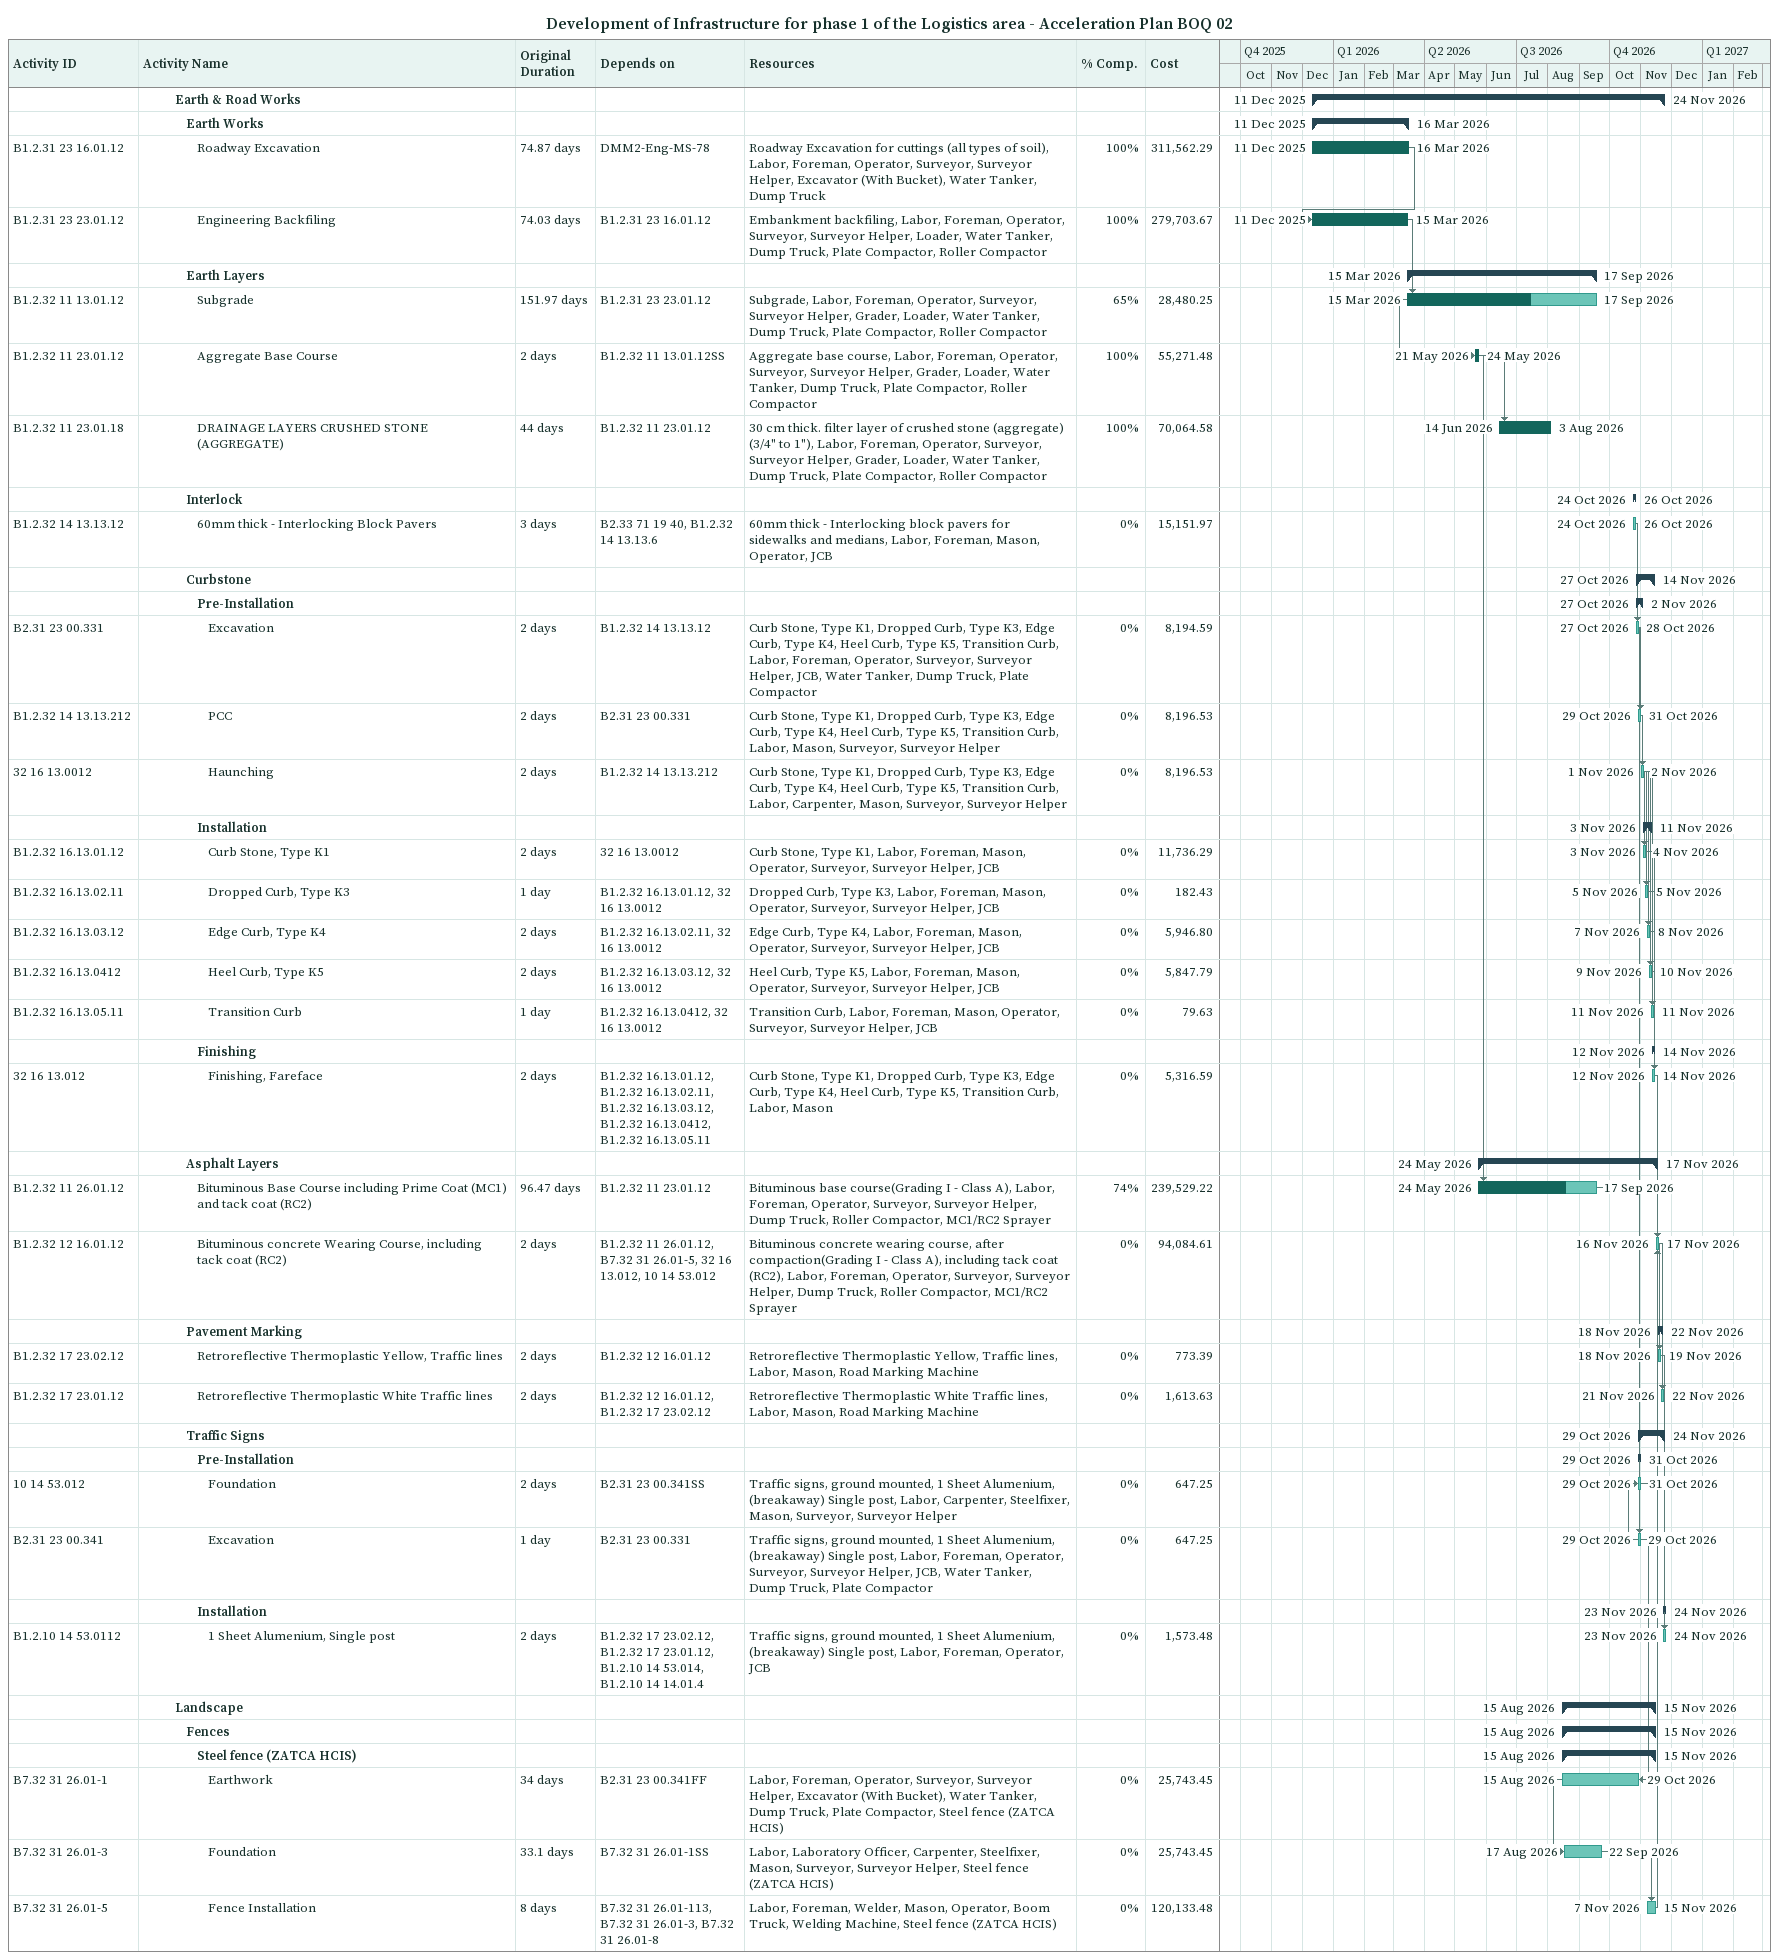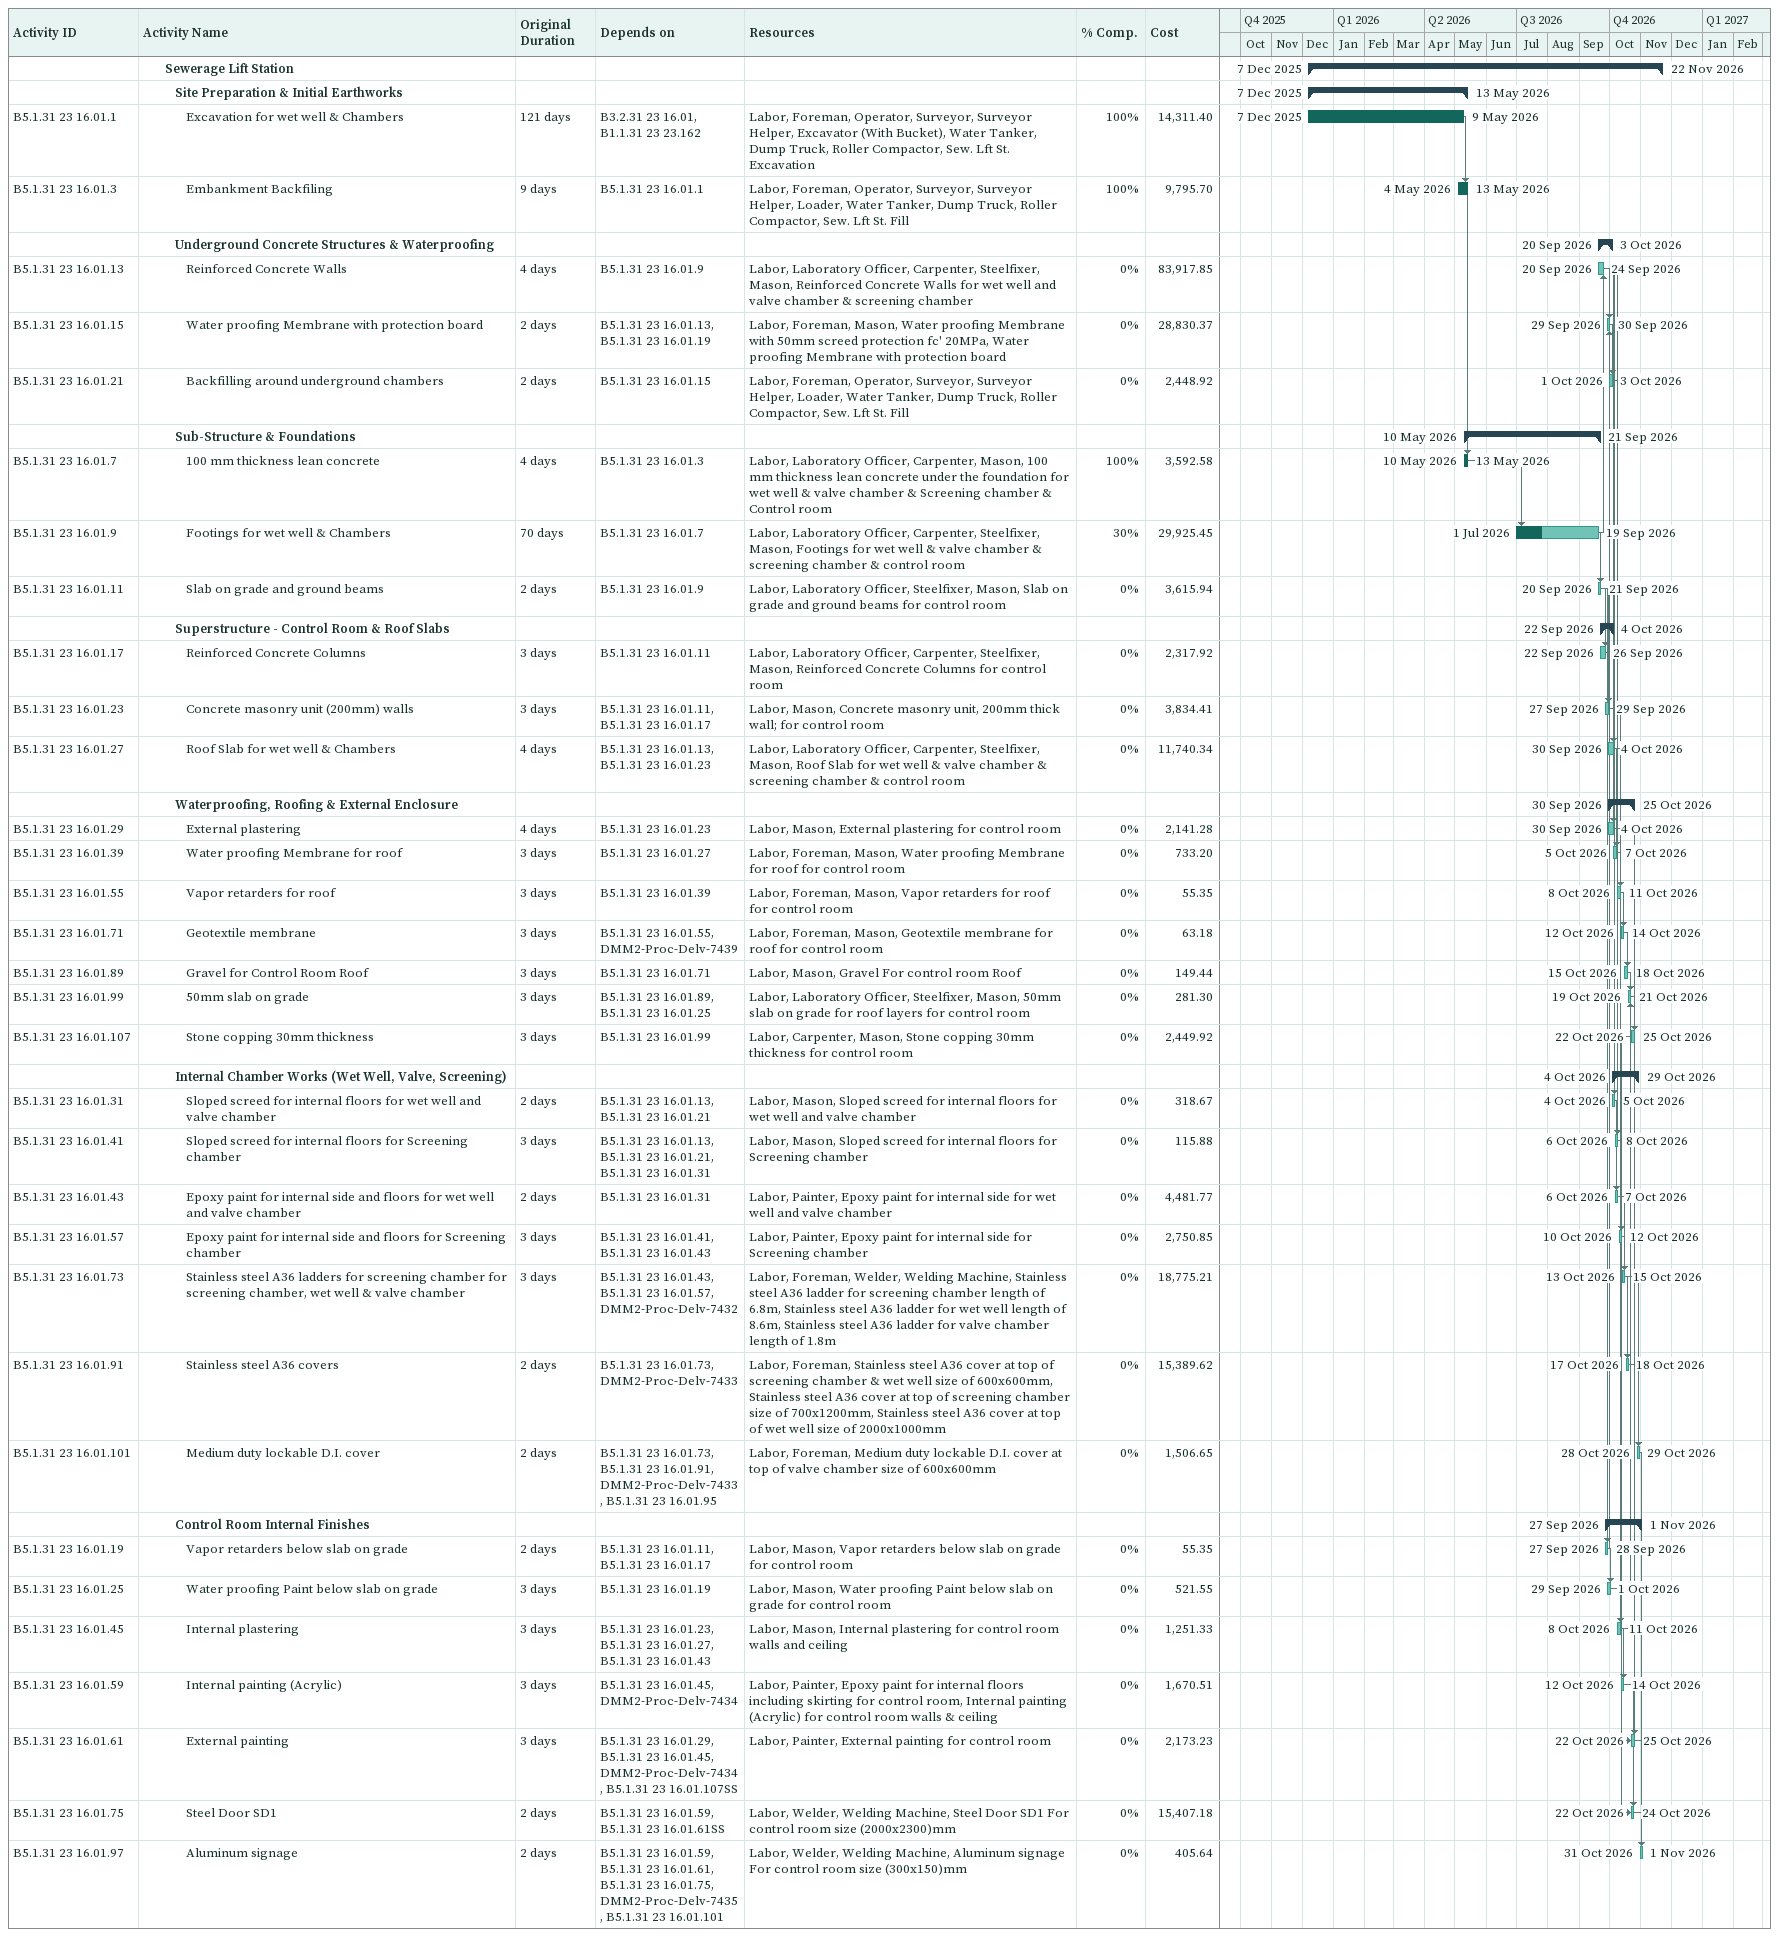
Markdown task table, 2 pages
Development of Infrastructure for phase 1 of the Logistics area - Acceleration Plan BOQ 02

| ID | Level | Task | Original duration | Start | Finish | Predecessors | Resources | % complete | Cost |
|---|---|---|---|---|---|---|---|---|---|
|  | 4 | **Earth & Road Works** |  | 2025-12-11 | 2026-11-24 |  |  |  |  |
|  | 5 | **Earth Works** |  | 2025-12-11 | 2026-03-16 |  |  |  |  |
| B1.2.31 23 16.01.12 | 6 | Roadway Excavation | 74.87d | 2025-12-11 | 2026-03-16 | DMM2-Eng-MS-78 | Roadway Excavation for cuttings (all types of soil), Labor, Foreman, Operator, Surveyor, Surveyor Helper, Excavator (With Bucket), Water Tanker, Dump Truck | 100 | 311562.29 |
| B1.2.31 23 23.01.12 | 6 | Engineering Backfiling | 74.03d | 2025-12-11 | 2026-03-15 | B1.2.31 23 16.01.12 | Embankment backfiling, Labor, Foreman, Operator, Surveyor, Surveyor Helper, Loader, Water Tanker, Dump Truck, Plate Compactor, Roller Compactor | 100 | 279703.67 |
|  | 5 | **Earth Layers** |  | 2026-03-15 | 2026-09-17 |  |  |  |  |
| B1.2.32 11 13.01.12 | 6 | Subgrade | 151.97d | 2026-03-15 | 2026-09-17 | B1.2.31 23 23.01.12 | Subgrade, Labor, Foreman, Operator, Surveyor, Surveyor Helper, Grader, Loader, Water Tanker, Dump Truck, Plate Compactor, Roller Compactor | 65 | 28480.25 |
| B1.2.32 11 23.01.12 | 6 | Aggregate Base Course | 2d | 2026-05-21 | 2026-05-24 | B1.2.32 11 13.01.12SS | Aggregate base course, Labor, Foreman, Operator, Surveyor, Surveyor Helper, Grader, Loader, Water Tanker, Dump Truck, Plate Compactor, Roller Compactor | 100 | 55271.48 |
| B1.2.32 11 23.01.18 | 6 | DRAINAGE LAYERS CRUSHED STONE (AGGREGATE) | 44d | 2026-06-14 | 2026-08-03 | B1.2.32 11 23.01.12 | 30 cm thick. filter layer of crushed stone (aggregate) (3/4" to 1"), Labor, Foreman, Operator, Surveyor, Surveyor Helper, Grader, Loader, Water Tanker, Dump Truck, Plate Compactor, Roller Compactor | 100 | 70064.58 |
|  | 5 | **Interlock** |  | 2026-10-24 | 2026-10-26 |  |  |  |  |
| B1.2.32 14 13.13.12 | 6 | 60mm thick - Interlocking Block Pavers | 3d | 2026-10-24 | 2026-10-26 | B2.33 71 19 40, B1.2.32 14 13.13.6 | 60mm thick - Interlocking block pavers for sidewalks and medians, Labor, Foreman, Mason, Operator, JCB | 0 | 15151.97 |
|  | 5 | **Curbstone** |  | 2026-10-27 | 2026-11-14 |  |  |  |  |
|  | 6 | **Pre-Installation** |  | 2026-10-27 | 2026-11-02 |  |  |  |  |
| B2.31 23 00.331 | 7 | Excavation | 2d | 2026-10-27 | 2026-10-28 | B1.2.32 14 13.13.12 | Curb Stone, Type K1, Dropped Curb, Type K3, Edge Curb, Type K4, Heel Curb, Type K5, Transition Curb, Labor, Foreman, Operator, Surveyor, Surveyor Helper, JCB, Water Tanker, Dump Truck, Plate Compactor | 0 | 8194.59 |
| B1.2.32 14 13.13.212 | 7 | PCC | 2d | 2026-10-29 | 2026-10-31 | B2.31 23 00.331 | Curb Stone, Type K1, Dropped Curb, Type K3, Edge Curb, Type K4, Heel Curb, Type K5, Transition Curb, Labor, Mason, Surveyor, Surveyor Helper | 0 | 8196.53 |
| 32 16 13.0012 | 7 | Haunching | 2d | 2026-11-01 | 2026-11-02 | B1.2.32 14 13.13.212 | Curb Stone, Type K1, Dropped Curb, Type K3, Edge Curb, Type K4, Heel Curb, Type K5, Transition Curb, Labor, Carpenter, Mason, Surveyor, Surveyor Helper | 0 | 8196.53 |
|  | 6 | **Installation** |  | 2026-11-03 | 2026-11-11 |  |  |  |  |
| B1.2.32 16.13.01.12 | 7 | Curb Stone, Type K1 | 2d | 2026-11-03 | 2026-11-04 | 32 16 13.0012 | Curb Stone, Type K1, Labor, Foreman, Mason, Operator, Surveyor, Surveyor Helper, JCB | 0 | 11736.29 |
| B1.2.32 16.13.02.11 | 7 | Dropped Curb, Type K3 | 1d | 2026-11-05 | 2026-11-05 | B1.2.32 16.13.01.12, 32 16 13.0012 | Dropped Curb, Type K3, Labor, Foreman, Mason, Operator, Surveyor, Surveyor Helper, JCB | 0 | 182.43 |
| B1.2.32 16.13.03.12 | 7 | Edge Curb, Type K4 | 2d | 2026-11-07 | 2026-11-08 | B1.2.32 16.13.02.11, 32 16 13.0012 | Edge Curb, Type K4, Labor, Foreman, Mason, Operator, Surveyor, Surveyor Helper, JCB | 0 | 5946.80 |
| B1.2.32 16.13.0412 | 7 | Heel Curb, Type K5 | 2d | 2026-11-09 | 2026-11-10 | B1.2.32 16.13.03.12, 32 16 13.0012 | Heel Curb, Type K5, Labor, Foreman, Mason, Operator, Surveyor, Surveyor Helper, JCB | 0 | 5847.79 |
| B1.2.32 16.13.05.11 | 7 | Transition Curb | 1d | 2026-11-11 | 2026-11-11 | B1.2.32 16.13.0412, 32 16 13.0012 | Transition Curb, Labor, Foreman, Mason, Operator, Surveyor, Surveyor Helper, JCB | 0 | 79.63 |
|  | 6 | **Finishing** |  | 2026-11-12 | 2026-11-14 |  |  |  |  |
| 32 16 13.012 | 7 | Finishing, Fareface | 2d | 2026-11-12 | 2026-11-14 | B1.2.32 16.13.01.12, B1.2.32 16.13.02.11, B1.2.32 16.13.03.12, B1.2.32 16.13.0412, B1.2.32 16.13.05.11 | Curb Stone, Type K1, Dropped Curb, Type K3, Edge Curb, Type K4, Heel Curb, Type K5, Transition Curb, Labor, Mason | 0 | 5316.59 |
|  | 5 | **Asphalt Layers** |  | 2026-05-24 | 2026-11-17 |  |  |  |  |
| B1.2.32 11 26.01.12 | 6 | Bituminous Base Course including Prime Coat (MC1) and tack coat (RC2) | 96.47d | 2026-05-24 | 2026-09-17 | B1.2.32 11 23.01.12 | Bituminous base course(Grading I - Class A), Labor, Foreman, Operator, Surveyor, Surveyor Helper, Dump Truck, Roller Compactor, MC1/RC2 Sprayer | 74 | 239529.22 |
| B1.2.32 12 16.01.12 | 6 | Bituminous concrete Wearing Course, including tack coat (RC2) | 2d | 2026-11-16 | 2026-11-17 | B1.2.32 11 26.01.12, B7.32 31 26.01-5, 32 16 13.012, 10 14 53.012 | Bituminous concrete wearing course, after compaction(Grading I - Class A), including tack coat (RC2), Labor, Foreman, Operator, Surveyor, Surveyor Helper, Dump Truck, Roller Compactor, MC1/RC2 Sprayer | 0 | 94084.61 |
|  | 5 | **Pavement Marking** |  | 2026-11-18 | 2026-11-22 |  |  |  |  |
| B1.2.32 17 23.02.12 | 6 | Retroreflective Thermoplastic Yellow, Traffic lines | 2d | 2026-11-18 | 2026-11-19 | B1.2.32 12 16.01.12 | Retroreflective Thermoplastic Yellow, Traffic lines, Labor, Mason, Road Marking Machine | 0 | 773.39 |
| B1.2.32 17 23.01.12 | 6 | Retroreflective Thermoplastic White Traffic lines | 2d | 2026-11-21 | 2026-11-22 | B1.2.32 12 16.01.12, B1.2.32 17 23.02.12 | Retroreflective Thermoplastic White Traffic lines, Labor, Mason, Road Marking Machine | 0 | 1613.63 |
|  | 5 | **Traffic Signs** |  | 2026-10-29 | 2026-11-24 |  |  |  |  |
|  | 6 | **Pre-Installation** |  | 2026-10-29 | 2026-10-31 |  |  |  |  |
| 10 14 53.012 | 7 | Foundation | 2d | 2026-10-29 | 2026-10-31 | B2.31 23 00.341SS | Traffic signs, ground mounted, 1 Sheet Alumenium, (breakaway) Single post, Labor, Carpenter, Steelfixer, Mason, Surveyor, Surveyor Helper | 0 | 647.25 |
| B2.31 23 00.341 | 7 | Excavation | 1d | 2026-10-29 | 2026-10-29 | B2.31 23 00.331 | Traffic signs, ground mounted, 1 Sheet Alumenium, (breakaway) Single post, Labor, Foreman, Operator, Surveyor, Surveyor Helper, JCB, Water Tanker, Dump Truck, Plate Compactor | 0 | 647.25 |
|  | 6 | **Installation** |  | 2026-11-23 | 2026-11-24 |  |  |  |  |
| B1.2.10 14 53.0112 | 7 | 1 Sheet Alumenium, Single post | 2d | 2026-11-23 | 2026-11-24 | B1.2.32 17 23.02.12, B1.2.32 17 23.01.12, B1.2.10 14 53.014, B1.2.10 14 14.01.4 | Traffic signs, ground mounted, 1 Sheet Alumenium, (breakaway) Single post, Labor, Foreman, Operator, JCB | 0 | 1573.48 |
|  | 4 | **Landscape** |  | 2026-08-15 | 2026-11-15 |  |  |  |  |
|  | 5 | **Fences** |  | 2026-08-15 | 2026-11-15 |  |  |  |  |
|  | 6 | **Steel fence (ZATCA HCIS)** |  | 2026-08-15 | 2026-11-15 |  |  |  |  |
| B7.32 31 26.01-1 | 7 | Earthwork | 34d | 2026-08-15 | 2026-10-29 | B2.31 23 00.341FF | Labor, Foreman, Operator, Surveyor, Surveyor Helper, Excavator (With Bucket), Water Tanker, Dump Truck, Plate Compactor, Steel fence (ZATCA HCIS) | 0 | 25743.45 |
| B7.32 31 26.01-3 | 7 | Foundation | 33.1d | 2026-08-17 | 2026-09-22 | B7.32 31 26.01-1SS | Labor, Laboratory Officer, Carpenter, Steelfixer, Mason, Surveyor, Surveyor Helper, Steel fence (ZATCA HCIS) | 0 | 25743.45 |
| B7.32 31 26.01-5 | 7 | Fence Installation | 8d | 2026-11-07 | 2026-11-15 | B7.32 31 26.01-113, B7.32 31 26.01-3, B7.32 31 26.01-8 | Labor, Foreman, Welder, Mason, Operator, Boom Truck, Welding Machine, Steel fence (ZATCA HCIS) | 0 | 120133.48 |
|  | 3 | **Sewerage Lift Station** |  | 2025-12-07 | 2026-11-22 |  |  |  |  |
|  | 4 | **Site Preparation & Initial Earthworks** |  | 2025-12-07 | 2026-05-13 |  |  |  |  |
| B5.1.31 23 16.01.1 | 5 | Excavation for wet well & Chambers | 121d | 2025-12-07 | 2026-05-09 | B3.2.31 23 16.01, B1.1.31 23 23.162 | Labor, Foreman, Operator, Surveyor, Surveyor Helper, Excavator (With Bucket), Water Tanker, Dump Truck, Roller Compactor, Sew. Lft St. Excavation | 100 | 14311.40 |
| B5.1.31 23 16.01.3 | 5 | Embankment Backfiling | 9d | 2026-05-04 | 2026-05-13 | B5.1.31 23 16.01.1 | Labor, Foreman, Operator, Surveyor, Surveyor Helper, Loader, Water Tanker, Dump Truck, Roller Compactor, Sew. Lft St. Fill | 100 | 9795.70 |
|  | 4 | **Underground Concrete Structures & Waterproofing** |  | 2026-09-20 | 2026-10-03 |  |  |  |  |
| B5.1.31 23 16.01.13 | 5 | Reinforced Concrete Walls | 4d | 2026-09-20 | 2026-09-24 | B5.1.31 23 16.01.9 | Labor, Laboratory Officer, Carpenter, Steelfixer, Mason, Reinforced Concrete Walls for wet well and valve chamber & screening chamber | 0 | 83917.85 |
| B5.1.31 23 16.01.15 | 5 | Water proofing Membrane with protection board | 2d | 2026-09-29 | 2026-09-30 | B5.1.31 23 16.01.13, B5.1.31 23 16.01.19 | Labor, Foreman, Mason, Water proofing Membrane with 50mm screed protection fc' 20MPa, Water proofing Membrane with protection board | 0 | 28830.37 |
| B5.1.31 23 16.01.21 | 5 | Backfilling around underground chambers | 2d | 2026-10-01 | 2026-10-03 | B5.1.31 23 16.01.15 | Labor, Foreman, Operator, Surveyor, Surveyor Helper, Loader, Water Tanker, Dump Truck, Roller Compactor, Sew. Lft St. Fill | 0 | 2448.92 |
|  | 4 | **Sub-Structure & Foundations** |  | 2026-05-10 | 2026-09-21 |  |  |  |  |
| B5.1.31 23 16.01.7 | 5 | 100 mm thickness lean concrete | 4d | 2026-05-10 | 2026-05-13 | B5.1.31 23 16.01.3 | Labor, Laboratory Officer, Carpenter, Mason, 100 mm thickness lean concrete under the foundation for wet well & valve chamber & Screening chamber & Control room | 100 | 3592.58 |
| B5.1.31 23 16.01.9 | 5 | Footings for wet well & Chambers | 70d | 2026-07-01 | 2026-09-19 | B5.1.31 23 16.01.7 | Labor, Laboratory Officer, Carpenter, Steelfixer, Mason, Footings for wet well & valve chamber & screening chamber & control room | 30 | 29925.45 |
| B5.1.31 23 16.01.11 | 5 | Slab on grade and ground beams | 2d | 2026-09-20 | 2026-09-21 | B5.1.31 23 16.01.9 | Labor, Laboratory Officer, Steelfixer, Mason, Slab on grade and ground beams for control room | 0 | 3615.94 |
|  | 4 | **Superstructure - Control Room & Roof Slabs** |  | 2026-09-22 | 2026-10-04 |  |  |  |  |
| B5.1.31 23 16.01.17 | 5 | Reinforced Concrete Columns | 3d | 2026-09-22 | 2026-09-26 | B5.1.31 23 16.01.11 | Labor, Laboratory Officer, Carpenter, Steelfixer, Mason, Reinforced Concrete Columns for control room | 0 | 2317.92 |
| B5.1.31 23 16.01.23 | 5 | Concrete masonry unit (200mm) walls | 3d | 2026-09-27 | 2026-09-29 | B5.1.31 23 16.01.11, B5.1.31 23 16.01.17 | Labor, Mason, Concrete masonry unit, 200mm thick wall; for control room | 0 | 3834.41 |
| B5.1.31 23 16.01.27 | 5 | Roof Slab for wet well & Chambers | 4d | 2026-09-30 | 2026-10-04 | B5.1.31 23 16.01.13, B5.1.31 23 16.01.23 | Labor, Laboratory Officer, Carpenter, Steelfixer, Mason, Roof Slab for wet well & valve chamber & screening chamber & control room | 0 | 11740.34 |
|  | 4 | **Waterproofing, Roofing & External Enclosure** |  | 2026-09-30 | 2026-10-25 |  |  |  |  |
| B5.1.31 23 16.01.29 | 5 | External plastering | 4d | 2026-09-30 | 2026-10-04 | B5.1.31 23 16.01.23 | Labor, Mason, External plastering for control room | 0 | 2141.28 |
| B5.1.31 23 16.01.39 | 5 | Water proofing Membrane for roof | 3d | 2026-10-05 | 2026-10-07 | B5.1.31 23 16.01.27 | Labor, Foreman, Mason, Water proofing Membrane for roof for control room | 0 | 733.20 |
| B5.1.31 23 16.01.55 | 5 | Vapor retarders for roof | 3d | 2026-10-08 | 2026-10-11 | B5.1.31 23 16.01.39 | Labor, Foreman, Mason, Vapor retarders for roof for control room | 0 | 55.35 |
| B5.1.31 23 16.01.71 | 5 | Geotextile membrane | 3d | 2026-10-12 | 2026-10-14 | B5.1.31 23 16.01.55, DMM2-Proc-Delv-7439 | Labor, Foreman, Mason, Geotextile membrane for roof for control room | 0 | 63.18 |
| B5.1.31 23 16.01.89 | 5 | Gravel for Control Room Roof | 3d | 2026-10-15 | 2026-10-18 | B5.1.31 23 16.01.71 | Labor, Mason, Gravel For control room Roof | 0 | 149.44 |
| B5.1.31 23 16.01.99 | 5 | 50mm slab on grade | 3d | 2026-10-19 | 2026-10-21 | B5.1.31 23 16.01.89, B5.1.31 23 16.01.25 | Labor, Laboratory Officer, Steelfixer, Mason, 50mm slab on grade for roof layers for control room | 0 | 281.30 |
| B5.1.31 23 16.01.107 | 5 | Stone copping 30mm thickness | 3d | 2026-10-22 | 2026-10-25 | B5.1.31 23 16.01.99 | Labor, Carpenter, Mason, Stone copping 30mm thickness for control room | 0 | 2449.92 |
|  | 4 | **Internal Chamber Works (Wet Well, Valve, Screening)** |  | 2026-10-04 | 2026-10-29 |  |  |  |  |
| B5.1.31 23 16.01.31 | 5 | Sloped screed for internal floors for wet well and valve chamber | 2d | 2026-10-04 | 2026-10-05 | B5.1.31 23 16.01.13, B5.1.31 23 16.01.21 | Labor, Mason, Sloped screed for internal floors for wet well and valve chamber | 0 | 318.67 |
| B5.1.31 23 16.01.41 | 5 | Sloped screed for internal floors for Screening chamber | 3d | 2026-10-06 | 2026-10-08 | B5.1.31 23 16.01.13, B5.1.31 23 16.01.21, B5.1.31 23 16.01.31 | Labor, Mason, Sloped screed for internal floors for Screening chamber | 0 | 115.88 |
| B5.1.31 23 16.01.43 | 5 | Epoxy paint for internal side and floors for wet well and valve chamber | 2d | 2026-10-06 | 2026-10-07 | B5.1.31 23 16.01.31 | Labor, Painter, Epoxy paint for internal side for wet well and valve chamber | 0 | 4481.77 |
| B5.1.31 23 16.01.57 | 5 | Epoxy paint for internal side and floors for Screening chamber | 3d | 2026-10-10 | 2026-10-12 | B5.1.31 23 16.01.41, B5.1.31 23 16.01.43 | Labor, Painter, Epoxy paint for internal side for Screening chamber | 0 | 2750.85 |
| B5.1.31 23 16.01.73 | 5 | Stainless steel A36 ladders for screening chamber for screening chamber, wet well & valve chamber | 3d | 2026-10-13 | 2026-10-15 | B5.1.31 23 16.01.43, B5.1.31 23 16.01.57, DMM2-Proc-Delv-7432 | Labor, Foreman, Welder, Welding Machine, Stainless steel A36 ladder for screening chamber length of 6.8m, Stainless steel A36 ladder for wet well length of 8.6m, Stainless steel A36 ladder for valve chamber length of 1.8m | 0 | 18775.21 |
| B5.1.31 23 16.01.91 | 5 | Stainless steel A36 covers | 2d | 2026-10-17 | 2026-10-18 | B5.1.31 23 16.01.73, DMM2-Proc-Delv-7433 | Labor, Foreman, Stainless steel A36 cover at top of screening chamber & wet well size of 600x600mm, Stainless steel A36 cover at top of screening chamber size of 700x1200mm, Stainless steel A36 cover at top of wet well size of 2000x1000mm | 0 | 15389.62 |
| B5.1.31 23 16.01.101 | 5 | Medium duty lockable D.I. cover | 2d | 2026-10-28 | 2026-10-29 | B5.1.31 23 16.01.73, B5.1.31 23 16.01.91, DMM2-Proc-Delv-7433, B5.1.31 23 16.01.95 | Labor, Foreman, Medium duty lockable D.I. cover at top of valve chamber size of 600x600mm | 0 | 1506.65 |
|  | 4 | **Control Room Internal Finishes** |  | 2026-09-27 | 2026-11-01 |  |  |  |  |
| B5.1.31 23 16.01.19 | 5 | Vapor retarders below slab on grade | 2d | 2026-09-27 | 2026-09-28 | B5.1.31 23 16.01.11, B5.1.31 23 16.01.17 | Labor, Mason, Vapor retarders below slab on grade for control room | 0 | 55.35 |
| B5.1.31 23 16.01.25 | 5 | Water proofing Paint below slab on grade | 3d | 2026-09-29 | 2026-10-01 | B5.1.31 23 16.01.19 | Labor, Mason, Water proofing Paint below slab on grade for control room | 0 | 521.55 |
| B5.1.31 23 16.01.45 | 5 | Internal plastering | 3d | 2026-10-08 | 2026-10-11 | B5.1.31 23 16.01.23, B5.1.31 23 16.01.27, B5.1.31 23 16.01.43 | Labor, Mason, Internal plastering for control room walls and ceiling | 0 | 1251.33 |
| B5.1.31 23 16.01.59 | 5 | Internal painting (Acrylic) | 3d | 2026-10-12 | 2026-10-14 | B5.1.31 23 16.01.45, DMM2-Proc-Delv-7434 | Labor, Painter, Epoxy paint for internal floors including skirting for control room, Internal painting (Acrylic) for control room walls & ceiling | 0 | 1670.51 |
| B5.1.31 23 16.01.61 | 5 | External painting | 3d | 2026-10-22 | 2026-10-25 | B5.1.31 23 16.01.29, B5.1.31 23 16.01.45, DMM2-Proc-Delv-7434, B5.1.31 23 16.01.107SS | Labor, Painter, External painting for control room | 0 | 2173.23 |
| B5.1.31 23 16.01.75 | 5 | Steel Door SD1 | 2d | 2026-10-22 | 2026-10-24 | B5.1.31 23 16.01.59, B5.1.31 23 16.01.61SS | Labor, Welder, Welding Machine, Steel Door SD1 For control room size (2000x2300)mm | 0 | 15407.18 |
| B5.1.31 23 16.01.97 | 5 | Aluminum signage | 2d | 2026-10-31 | 2026-11-01 | B5.1.31 23 16.01.59, B5.1.31 23 16.01.61, B5.1.31 23 16.01.75, DMM2-Proc-Delv-7435, B5.1.31 23 16.01.101 | Labor, Welder, Welding Machine, Aluminum signage For control room size (300x150)mm | 0 | 405.64 |
